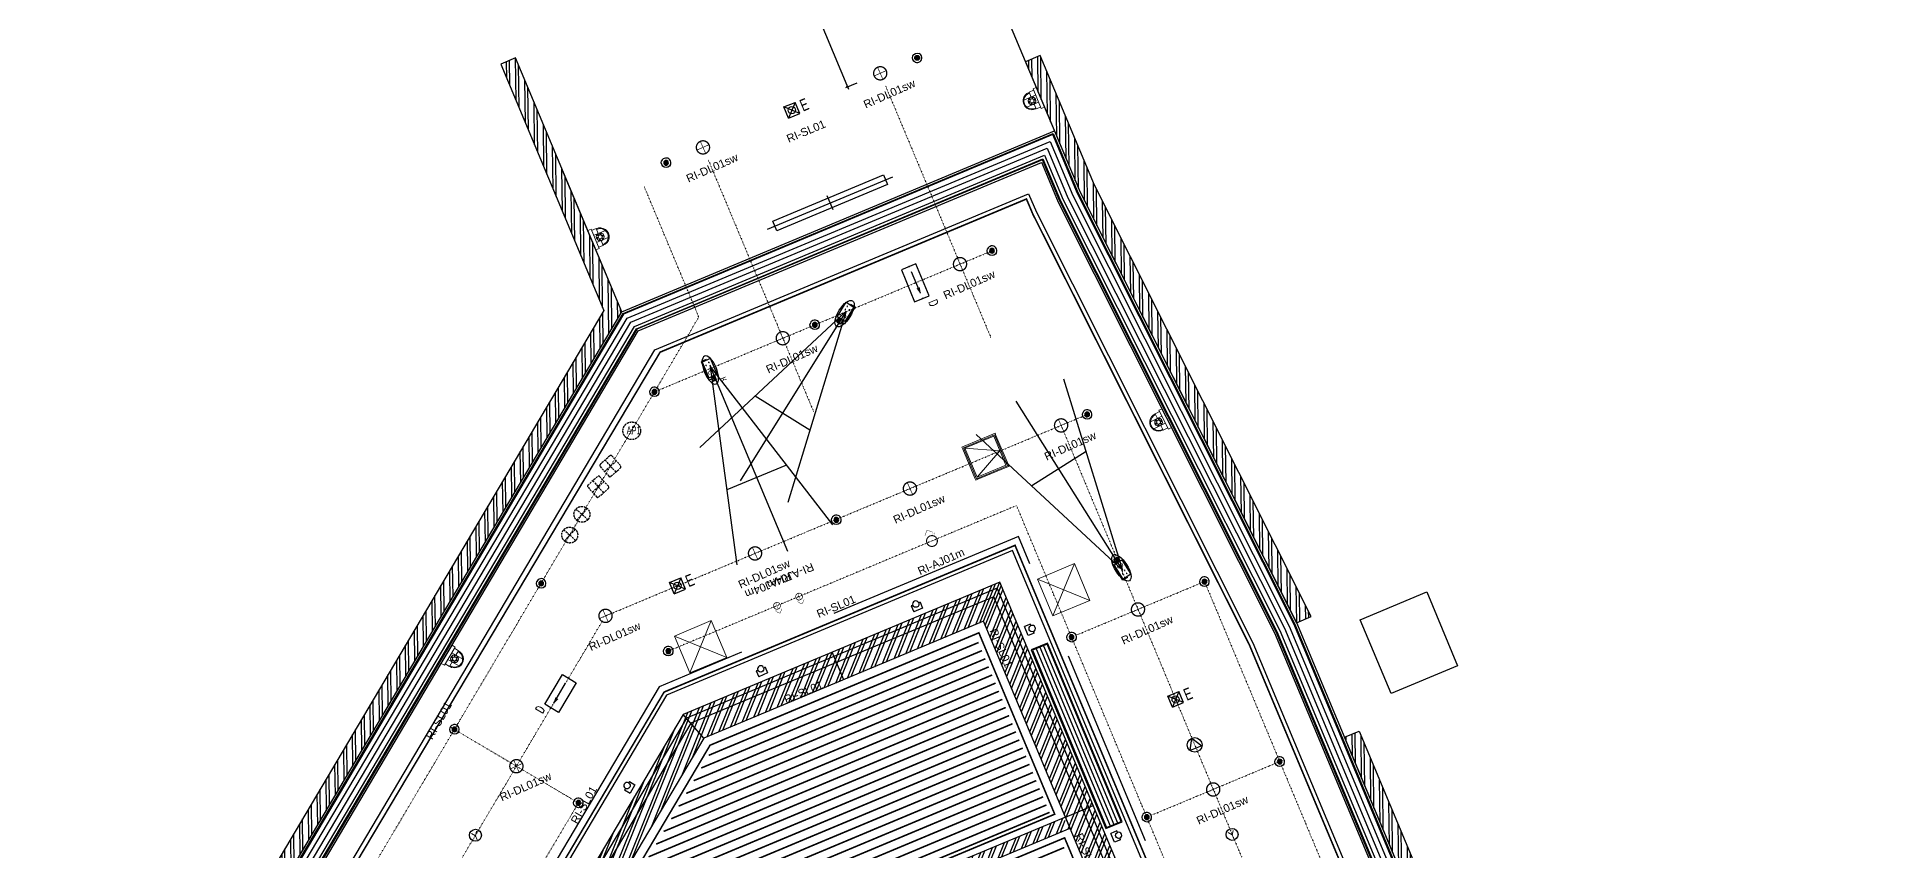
# Model space of a CAD drawing. Header units: millimetres. Extents: x 712803 to 922331, y -1382701 to -1225629.
# Drawn here: x 784430 to 807533, y -1337516 to -1327357 of the extents above; entities that cross this region are included whole.
import ezdxf
from ezdxf.enums import TextEntityAlignment as Align

# ---------------------------------------------------------------- set-up
doc = ezdxf.new("R2010")
doc.units = ezdxf.units.MM
doc.header["$LTSCALE"] = 10
doc.header["$MEASUREMENT"] = 0
for name, pattern in [('ACAD_ISO07W100', [3, 0, -3]), ('CENTER', [50.8, 31.75, -6.35, 6.35, -6.35]), ('DASH', [0.35, 0.25, -0.1]), ('DASHED2', [0.375, 0.25, -0.125])]:
    doc.linetypes.add(name, pattern=pattern)
for name, color, linetype in [('I—平顶-投影仪、监控', 62, 'Continuous'), ('I—平顶—喷淋', 21, 'Continuous'), ('I—平顶—填充01(线状)', 8, 'Continuous'), ('I—平顶—暖通', 144, 'Continuous'), ('I—平顶—检修口', 144, 'Continuous'), ('I—平顶—消防指示灯', 62, 'Continuous'), ('I—平顶—消防设施', 10, 'Continuous'), ('I—平顶—灯具', 62, 'Continuous'), ('I—平顶—烟感', 144, 'Continuous'), ('I—平顶—设备定位尺寸标注', 232, 'Continuous'), ('I—平顶—通讯', 24, 'Continuous'), ('I—平顶—造型', 122, 'Continuous'), ('I—装饰—尺寸标注', 232, 'Continuous'), ('TSC_lighting', 52, 'Continuous')]:
    doc.layers.add(name, color=color, linetype=linetype)
doc.layers.add('检\\M+18F43\\M+18CFB', color=7, linetype='Continuous', lineweight=0)
doc.styles.add('_TEL_DIM', font='SIMPLEX', dxfattribs={"width": 0.8, "height": 3.5, "bigfont": 'HZTXT'})
doc.styles.add('ARIAL', font='arial.ttf')
doc.styles.add('hz', font='Microsoft YaHei.ttf', dxfattribs={"width": 0.8, "height": 5})
doc.styles.get("Standard").update_dxf_attribs({"font": 'arial.ttf'})
doc.styles.add('平顶图图例(客房区A2）$0$HZDX', font='ROMANS.shx', dxfattribs={"width": 0.8, "bigfont": 'hztxt.shx'})
doc.styles.add('平顶图图例(客房区A2）$0$XD2008', font='SIMYOU.TTF', dxfattribs={"width": 0.7})
doc.styles.add('幼圆', font='SIMYOU.TTF', dxfattribs={"width": 0.7})
doc.dimstyles.new('\\M+19557\\M+18F80', dxfattribs={"dimtxt": 2.5, "dimasz": 0.8, "dimexe": 0, "dimexo": 0, "dimgap": 1, "dimtad": 1, "dimdec": 0, "dimzin": 0, "dimdsep": 46, "dimtxsty": 'Standard', "dimblk": 'DOT', "dimcen": 1, "dimaunit": 1, "dimadec": 3, "dimazin": 0, "dimtfac": 1, "dimtdec": 0, "dimtmove": 2, "dimatfit": 3, "dimfxl": 0, "dimtolj": 1, "dimtzin": 0, "dimarcsym": 0})
doc.dimstyles.new('XD30', dxfattribs={"dimscale": 30, "dimtxt": 2.5, "dimasz": 1, "dimexe": 1, "dimexo": 1, "dimgap": 0.8, "dimtad": 1, "dimdec": 0, "dimrnd": 5, "dimdsep": 46, "dimtxsty": 'ARIAL', "dimblk1": 'ARCHTICK', "dimblk2": 'ARCHTICK', "dimsah": 1, "dimcen": -0.9, "dimdle": 1, "dimclrd": 256, "dimclre": 256, "dimclrt": 40, "dimaunit": 1, "dimadec": 0, "dimazin": 0, "dimtfac": 0.35, "dimtdec": 0, "dimtix": 1, "dimtmove": 2, "dimatfit": 3, "dimldrblk": 'ARCHTICK', "dimfxl": 0, "dimtvp": 0.8, "dimtolj": 1, "dimtzin": 0, "dimarcsym": 0})
pattern_1 = [(90.68913, (763676.32, -1331262.48), (-112.49186, -1.35307), []), (90.68913, (763713.37, -1331224.53), (-112.49186, -1.35307), [])]

# ---------------------------------------------------------------- blocks, each defined once
blk = doc.blocks.new('RI-DL01sw')
at = {"layer": 'TSC_lighting', "const_width": 16.5}
blk.add_lwpolyline([(82, 0, 0.414214), (0, 82, 0.414214), (-83, 0, 0.414214), (0, -83, 0.414214)], format="xyb", close=True, dxfattribs=at)
at = {"layer": 'TSC_lighting', "const_width": 8.25}
for points in [[(82, 0), (-83, 0)], [(0, -83), (0, 82)]]:
    blk.add_lwpolyline(points, dxfattribs=at)
at = {"layer": 'TSC_lighting', "style": 'ARIAL'}
blk.add_text('RI-DL01sw', height=100, dxfattribs=at).set_placement((0, -280), align=Align.MIDDLE_CENTER)
blk.add_text('RI-DL01sw', height=100, dxfattribs=at).set_placement((0, -280), align=Align.MIDDLE_CENTER)
blk = doc.blocks.new('*D1476')
at = {"layer": 'Defpoints', "color": 0, "transparency": 16777216}
for p in [(68, 57), (68, 0), (-67, 0)]:
    blk.add_point(p, dxfattribs=at)
at = {"color": 0, "transparency": 16777216, "insert": (57, 73), "char_height": 15, "attachment_point": 5}
blk.add_mtext('\\A1;135', dxfattribs=at)
blk = doc.blocks.new('_Dot')
at = {"color": 0, "linetype": 'ByBlock', "lineweight": -2}
blk.add_line((-0.5, 0), (-1, 0), dxfattribs=at)
at = {"color": 0, "linetype": 'ByBlock', "const_width": 0.5}
blk.add_lwpolyline([(-0.25, 0, 1), (0.25, 0, 1)], format="xyb", close=True, dxfattribs=at)
blk = doc.blocks.new('吸顶扬声器')
for p, q in [((-58, -33), (0, 67)), ((0, 67), (58, -33)), ((58, -33), (-58, -33))]:
    blk.add_line(p, q)
blk.add_circle((0, 0), 67.2)
blk = doc.blocks.new('应急照明灯')
at = {"ltscale": 250}
for p, q in [((-150, -150), (-150, 150)), ((-150, 150), (150, 150)), ((150, 150), (-150, -150)), ((150, -150), (-150, 150)), ((150, -150), (150, 150)), ((-150, -150), (150, -150))]:
    blk.add_line(p, q, dxfattribs=at)
blk.add_circle((0, 0), 90, dxfattribs=at)
at = {"style": '平顶图图例(客房区A2）$0$XD2008', "width": 0.7}
blk.add_text('E', height=300, dxfattribs=at).set_placement((338, -143), align=Align.CENTER)
blk = doc.blocks.new('平顶图图例(客房区A2）$0$烟感')
at = {"layer": 'I—平顶—烟感', "linetype": 'Continuous'}
blk.add_circle((0, 0), 2.16, dxfattribs=at)
at = {"layer": 'I—平顶—烟感', "linetype": 'Continuous', "style": '平顶图图例(客房区A2）$0$HZDX'}
blk.add_text('Y', height=2.86, dxfattribs=at).set_placement((-1.14, -1.69))
blk = doc.blocks.new('上下喷1111')
h = blk.add_hatch(color=256)
h.dxf.hatch_style = 1
edge = h.paths.add_edge_path()
edge.add_arc((0, 0), 0.5, 0, 180)
edge.add_arc((0, 0), 0.5, 180, 360)
at = {"elevation": 0}
for points in [[(-1, 0, -1), (1, 0, 0.084041)], [(-1, 0, 1), (1, 0, -0.084041)]]:
    blk.add_lwpolyline(points, format="xyb", dxfattribs=at)
blk.add_lwpolyline([(0.5, 0, 1), (-0.5, 0, 1)], format="xyb", close=True, dxfattribs=at)
blk = doc.blocks.new('*D1473')
at = {"layer": 'Defpoints', "color": 0, "transparency": 16777216}
for p in [(43, 36), (43, 0), (-42, 0)]:
    blk.add_point(p, dxfattribs=at)
at = {"color": 0, "transparency": 16777216, "insert": (36, 46), "char_height": 15, "attachment_point": 5}
blk.add_mtext('\\A1;85', dxfattribs=at)
blk = doc.blocks.new('防护冷却水幕')
for p, q in [((-0.75, 0), (-0.75, 1)), ((-0.75, 1), (0.75, 1)), ((-0.75, 0), (-0.5, 0)), ((0.5, 0, 0), (0.75, 0, 0)), ((0.75, 0, 0), (0.75, 1, 0))]:
    blk.add_line(p, q)
for points in [[(-0.5, 0, -0.999989), (0.5, 0, 0.066758)], [(-0.5, 0, 0.999989), (0.5, 0, -0.066758)]]:
    blk.add_lwpolyline(points, format="xyb")
blk = doc.blocks.new('A$Cd42e4ebf')
at = {"lineweight": 0}
for p, q in [((8.81, 7.37), (0, 7.37)), ((0, 7.37), (0, 5.88)), ((0.59, 5.88), (0.59, 3.81)), ((8.21, 3.81), (8.21, 5.88)), ((8.81, 5.88), (8.81, 7.37))]:
    blk.add_line(p, q, dxfattribs=at)
for points in [[(8.81, 5.88), (0, 5.88)], [(0.59, 3.81), (2.79, 3.81)], [(2.79, 5.88), (2.79, 0.56)], [(6.01, 5.88), (6.01, 0.56)], [(8.21, 3.81), (6.01, 3.81)]]:
    blk.add_lwpolyline(points, dxfattribs=at)
for centre, radius in [((4.4, 3.56), 1.65), ((3.34, 2.96), 0.271), ((3.34, 4.19), 0.257), ((4.4, 3.56), 0.804), ((4.4, 4.78), 0.254), ((4.4, 2.35), 0.255), ((5.44, 2.94), 0.269), ((5.46, 4.15), 0.254)]:
    blk.add_circle(centre, radius, dxfattribs=at)
for radius, start, end in [(3.73, 176.09951, 3.90049), (3.4, 175.71085, 4.28915)]:
    blk.add_arc((4.4, 3.56), radius, start, end, dxfattribs=at)
blk = doc.blocks.new('WIFI1')
at = {"linetype": 'DASH', "ltscale": 10, "extrusion": (-0.131049, -0.073706, 0.988632)}
for p, q in [((-91, -39, -15), (92, 37, 15)), ((-39, 92, 2), (39, -92, -2))]:
    blk.add_line(p, q, dxfattribs=at)
blk.add_lwpolyline([(68, -109, 0.414214), (90, -91), (109, 68, 0.414214), (91, 90), (-68, 109, 0.414214), (-90, 91), (-109, -68, 0.414214), (-91, -90), (70, -109)], format="xyb", dxfattribs=at)
blk = doc.blocks.new('碗状1')
at = {"linetype": 'DASH', "ltscale": 10, "extrusion": (-0.131049, -0.073706, 0.988632)}
for p, q in [((86, 48, 15), (-86, -48, -15)), ((-49, 87), (49, -87))]:
    blk.add_line(p, q, dxfattribs=at)
blk.add_circle((0, 0), 100, dxfattribs=at)
blk = doc.blocks.new('*U1485')
for p, q in [((-100, 81), (152, 81)), ((-100, 15), (-100, 81)), ((-90, 15), (-100, 15)), ((122, 18), (182, 18)), ((122, 5), (182, 5)), ((152, 38), (152, 81))]:
    blk.add_line(p, q)
for points in [[(-90, 71), (122, 71), (122, -41), (-90, -41)], [(122, 38), (182, 38), (182, -8), (122, -8)]]:
    blk.add_lwpolyline(points, close=True)
at = {"const_width": 5.69}
for points in [[(-33, 38, -1), (-28, 38, -1)], [(-56, -8, -1), (-50, -8, -1)], [(-5, -8, 1), (-11, -8, 1)]]:
    blk.add_lwpolyline(points, format="xyb", close=True, dxfattribs=at)
for centre in [(-31, 38), (-53, -8), (-8, -8)]:
    blk.add_arc(centre, 5.69, 0, 180)
blk.add_ellipse((41, 15), major_axis=(-189, 0), ratio=0.414634)
blk.add_point((41, 15))
at = {"layer": 'Defpoints', "color": 6, "linetype": 'ByBlock'}
for p, q in [((0, 0), (2415, 647)), ((1507, -404), (1502, 402)), ((0, 0), (2500, 0)), ((0, 0), (2415, -647))]:
    blk.add_line(p, q, dxfattribs=at)
at = {"style": 'hz', "width": 0.8}
for s, p in [('C', (66, 15)), ('R', (209, -87))]:
    blk.add_text(s, height=79.2, dxfattribs=at).set_placement(p, align=Align.MIDDLE)
blk = doc.blocks.new('SH9-室内半球1080P')
for p, q in [((93, 213), (345, 213)), ((93, 147), (93, 213)), ((103, 147), (93, 147)), ((316, 150), (375, 150)), ((316, 137), (375, 137)), ((345, 170), (345, 213))]:
    blk.add_line(p, q)
for points in [[(103, 203), (316, 203), (316, 90), (103, 90)], [(316, 170), (375, 170), (375, 123), (316, 123)]]:
    blk.add_lwpolyline(points, close=True)
at = {"const_width": 5.69}
for points in [[(137, 124, -1), (143, 124, -1)], [(160, 169, -1), (166, 169, -1)], [(189, 124, 1), (183, 124, 1)]]:
    blk.add_lwpolyline(points, format="xyb", close=True, dxfattribs=at)
for centre in [(140, 124), (163, 169), (186, 124)]:
    blk.add_arc(centre, 5.69, 0, 180)
blk.add_ellipse((234, 147), major_axis=(-189, 0), ratio=0.414634)
at = {"layer": 'Defpoints', "linetype": 'ByBlock'}
for p, q in [((197, 147), (2611, 794)), ((1697, -255), (1697, 549)), ((197, 147), (2697, 147)), ((197, 147), (2611, -500))]:
    blk.add_line(p, q, dxfattribs=at)
at = {"style": 'hz', "width": 0.8}
blk.add_text('C', height=79.2, dxfattribs=at).set_placement((259, 146), align=Align.MIDDLE)
blk = doc.blocks.new('Ceiling Banner')
blk.add_line((626292, -1317851), (626292, -1317663))
blk.add_lwpolyline([(625444, -1317757), (627139, -1317757)])
blk.add_lwpolyline([(625542, -1317692), (627042, -1317692), (627042, -1317822), (625542, -1317822)], close=True)
blk = doc.blocks.new('A$Ca46df362')
at = {"linetype": 'DASH', "ltscale": 10}
blk.add_circle((0, 0), 110, dxfattribs=at)
at = {"insert": (-65, 54, 0), "char_height": 100, "attachment_point": 1, "rotation": 0.6932, "style": '幼圆'}
blk.add_mtext_dynamic_manual_height_columns('AP1', width=111.92, gutter_width=1, heights=[0], dxfattribs=at)
blk = doc.blocks.new('0.001111.')
for p, q in [((-234, 0), (165, 166)), ((-133, -56), (133, 56)), ((165, 166), (241, -16)), ((-158, -183), (-234, 0)), ((241, -16), (-158, -183))]:
    blk.add_line(p, q)
for p in [(-35, 83), (199, 83), (-199, -83)]:
    blk.add_point(p)
blk.add_solid([(-75, -8), (-146, -61), (-58, -48)])
at = {"style": '_TEL_DIM', "width": 0.8}
blk.add_attdef('D', (-333, -82), '', height=106, rotation=22.686, dxfattribs=at)
at = {"style": '_TEL_DIM', "flags": 1}
blk.add_attdef('A', text='', height=0.006, rotation=202.686, dxfattribs=at).set_placement((-35, 83), align=Align.MIDDLE_CENTER)
blk = doc.blocks.new('BLK20230516150645_01174')
at = {"layer": '检\\M+18F43\\M+18CFB'}
for p, q in [((111188, 173983), (111188, 174013)), ((111188, 174013), (111218, 174013)), ((111188, 173593), (111188, 173983)), ((111218, 174013), (111608, 174013)), ((111218, 173983), (111218, 173593)), ((111608, 173983), (111218, 173983)), ((111608, 174013), (111638, 174013)), ((111608, 173593), (111608, 173983)), ((111638, 174013), (111638, 173983)), ((111638, 173983), (111638, 173593)), ((111188, 173563), (111188, 173593)), ((111218, 173563), (111188, 173563)), ((111218, 173593), (111608, 173593)), ((111608, 173563), (111218, 173563)), ((111638, 173563), (111608, 173563)), ((111638, 173593), (111638, 173563))]:
    blk.add_line(p, q, dxfattribs=at)
at = {"layer": '检\\M+18F43\\M+18CFB', "flags": 128}
for points in [[(111623, 173578), (111623, 173998), (111203, 173998), (111203, 173578), (111623, 173578)], [(111203, 173578), (111623, 173578), (111623, 173998), (111203, 173998), (111203, 173578)], [(111218, 173983), (111608, 173788), (111218, 173593)]]:
    blk.add_lwpolyline(points, dxfattribs=at)
blk = doc.blocks.new('_ArchTick')
at = {"color": 0, "linetype": 'ByBlock', "const_width": 0.15}
blk.add_lwpolyline([(-0.5, -0.5), (0.5, 0.5)], dxfattribs=at)
blk = doc.blocks.new('*D1586')
at = {"layer": 'Defpoints', "color": 0, "ltscale": 50, "transparency": 16777216}
for p in [(712803, -1325596, 277), (794558, -1327981), (794966, -1327811, 277)]:
    blk.add_point(p, dxfattribs=at)
at = {"layer": 'I—装饰—尺寸标注', "lineweight": -2, "ltscale": 50, "transparency": 16777216}
for p, q in [((781408, -1296915), (781574, -1296846)), ((781535, -1296830), (794569, -1328009)), ((794673, -1327933), (794530, -1327993))]:
    blk.add_line(p, q, dxfattribs=at)
at = {"layer": 'I—装饰—尺寸标注', "lineweight": -2, "ltscale": 50, "transparency": 16777216, "xscale": 30, "yscale": 30, "zscale": 30}
for p, rotation in [((781546, -1296858), 112.6875065896419), ((794558, -1327981), 292.6875065896419)]:
    blk.add_blockref('_ArchTick', p, dxfattribs=dict(at, rotation=rotation))
at = {"layer": 'I—装饰—尺寸标注', "color": 40, "ltscale": 50, "transparency": 16777216, "insert": (788110, -1312395), "char_height": 75, "attachment_point": 5, "rotation": 292.6875, "style": 'ARIAL'}
blk.add_mtext('\\A1;33735', dxfattribs=at)
blk = doc.blocks.new('*U1477')
for points, const_width in [([(67.5, 0, 0.4142136), (0, 67.5, 0.4142136), (-67.5, 0, 0.4142136), (0, -67.5, 0.4142136)], 13.5), ([(0, 67.5, -1), (0, -67.5, -1)], 10.1)]:
    blk.add_lwpolyline(points, format="xyb", close=True, dxfattribs=dict(const_width=const_width))
dim = blk.add_linear_dim(base=(67.5, 56.7), p1=(-67.5, 0), p2=(67.5, 0), dimstyle='\\M+19557\\M+18F80', override={"dimtxt": 15, "dimgap": 5, "dimse1": 1, "dimse2": 1, "dimsd1": 1, "dimsd2": 1})
dim.commit()
dim.dimension.update_dxf_attribs({"geometry": '*D1476', "text_midpoint": (56.7, 72.7), "dimtype": 128})
blk = doc.blocks.new('*U1478')
blk.add_lwpolyline([(-53, 97, 5, 5, 0), (0, 150, 5, 5, 0), (53, 97, 0, 0, 0)], format="xyseb")
blk.add_blockref('*U1477', (0, 0))
at = {"style": 'ARIAL'}
blk.add_text('RI-AJ01m', height=100, dxfattribs=at).set_placement((0, -280), align=Align.MIDDLE_CENTER)
blk.add_text('RI-AJ01m', height=100, dxfattribs=at).set_placement((0, -280), align=Align.MIDDLE_CENTER)
blk = doc.blocks.new('*U1474')
at = {"const_width": 8.5}
blk.add_lwpolyline([(42.5, 0, 0.4142136), (0, 42.5, 0.4142136), (-42.5, 0, 0.4142136), (0, -42.5, 0.4142136)], format="xyb", close=True, dxfattribs=at)
at = {"const_width": 4.25}
for points in [[(-42.5, 0), (42.5, 0)], [(0, -42.5), (0, 42.5)]]:
    blk.add_lwpolyline(points, dxfattribs=at)
dim = blk.add_linear_dim(base=(42.5, 35.7), p1=(-42.5, 0), p2=(42.5, 0), dimstyle='\\M+19557\\M+18F80', override={"dimtxt": 15, "dimgap": 5, "dimse1": 1, "dimse2": 1, "dimsd1": 1, "dimsd2": 1})
dim.commit()
dim.dimension.update_dxf_attribs({"geometry": '*D1473', "text_midpoint": (35.7, 45.8), "dimtype": 128})
blk = doc.blocks.new('*U1475')
blk.add_lwpolyline([(-43, 58, 5, 5, 0), (0, 100, 5, 5, 0), (41, 59, 0, 0, 0)], format="xyseb")
blk.add_blockref('*U1474', (0, 0))
at = {"style": 'ARIAL'}
blk.add_text('RI-AJ04m', height=100, dxfattribs=at).set_placement((0, -280), align=Align.MIDDLE_CENTER)

msp = doc.modelspace()

# ---------------------------------------------------------------- hatches: boundary and pattern name
at = {"layer": 'I—平顶—填充01(线状)'}
h = msp.add_hatch(dxfattribs=at)
h.set_pattern_fill('ANSI32', color=256, scale=300, angle=23)
h.set_pattern_definition(pattern_1)
h.paths.add_polyline_path([(787267.6, -1337939.3), (787405.5, -1338098.5), (791735.9, -1330791.3), (790409.7, -1327618.6), (790226, -1327695.2), (791513.4, -1330774.5)])
h = msp.add_hatch(dxfattribs=at)
h.set_pattern_fill('ANSI32', color=256, scale=300, angle=23)
h.set_pattern_definition(pattern_1)
h.paths.add_polyline_path([(800167.9, -1334675.7), (800352.4, -1334598.6), (797642.8, -1329208.8), (796965.9, -1327590), (796781.4, -1327667.1), (797462.2, -1329295.2)])
h = msp.add_hatch(dxfattribs=at)
h.set_pattern_fill('ANSI32', color=256, scale=300, angle=23)
h.paths.add_polyline_path([(792763.5, -1336118.5), (790843.1, -1339368.5), (790744.5, -1340784.8), (794192.8, -1349032.5), (795973.4, -1351317.3), (798052.4, -1352875.2), (803007.4, -1350803.5), (796257.6, -1334657.7)], flags=16)
h.paths.add_polyline_path([(792504.2, -1335820.4), (790016.9, -1340017.5), (794464.4, -1350655.2), (797999.1, -1353303.9), (803498, -1351004.8), (796459, -1334167.1)])
h = msp.add_hatch(dxfattribs=at)
h.set_pattern_fill('ANSI32', color=256, scale=300, angle=23)
h.set_pattern_definition(pattern_1)
h.paths.add_polyline_path([(803823.1, -1342902.4), (803639, -1342979.4), (800765.4, -1336105.9), (800949.4, -1336029)])
h.paths.add_polyline_path([(805908.9, -1348409), (806093.5, -1348331.9), (804421, -1344332.5), (804236.6, -1344409.6)])
h.paths.add_polyline_path([(807533.3, -1357532.5), (807412.7, -1357693.5), (805848.4, -1356520.1), (806667.4, -1350224.1), (806506.5, -1349839.2), (806691, -1349762.1), (806872.7, -1350196.6), (806061.7, -1356430.3)])
h = msp.add_hatch(dxfattribs=at)
h.set_pattern_fill('ANSI32', color=256, scale=300, angle=23)
h.paths.add_polyline_path([(790777.8, -1339822.3), (790806.7, -1339891.5), (790812.5, -1339970.4), (797338.1, -1337242.3), (797257.1, -1337113.6)])
h.paths.add_polyline_path([(791548.3, -1342708.2), (798421.9, -1339834.7), (798364, -1339696.2), (791490.5, -1342570)])
h.paths.add_polyline_path([(792632.1, -1345300.5), (799505.6, -1342427), (799447.7, -1342288.6), (792574.3, -1345162.3)])
h.paths.add_polyline_path([(793715.9, -1347892.9), (800589.5, -1345019.4), (800531.6, -1344881), (793658.2, -1347754.7)])
h.paths.add_polyline_path([(795195.7, -1350319.8), (801663.5, -1347588.8), (801624.9, -1347496.6), (795100.3, -1350197.3)])

# ---------------------------------------------------------------- linework, layer by layer
at = {"layer": 'Defpoints', "color": 51, "linetype": 'DASHED2', "ltscale": 1000, "true_color": 0xf8f6b0}
msp.add_lwpolyline([(792203.5, -1335474.7), (789531.3, -1339983.7), (794108.7, -1350932.2), (797937.4, -1353801.2), (804067.2, -1351238.4), (796692.5, -1333598)], close=True, dxfattribs=at)
at = {"layer": 'I—平顶—暖通'}
for p, q in [((796912.8, -1335001, 0), (797838.4, -1337215.2, 0)), ((796958.9, -1334981.7, 0), (797884.6, -1337195.9, 0)), ((797005, -1334962.4, 0), (797930.7, -1337176.7, 0))]:
    msp.add_line(p, q, dxfattribs=at)
for points in [[(791926.1, -1331009.9), (786723.4, -1339788.9), (790837.3, -1349628.8), (790606.7, -1349725.2), (786444.3, -1339769.4), (791753.2, -1330811.2), (797128.1, -1328564.2), (797438.7, -1329307), (800143.4, -1334686.6), (803649.6, -1343073.3), (803418.9, -1343169.7), (799914.6, -1334788), (797210.1, -1329408.2), (796993.9, -1328891.3)], [(791919.1, -1331001.9), (796999.3, -1328878.2), (797219.2, -1329404.1), (799923.6, -1334783.8), (803424.3, -1343156.7), (803636.5, -1343067.9), (800134.3, -1334690.8), (797429.7, -1329311.1), (797122.8, -1328577.3), (791760.1, -1330819.1), (786455.5, -1339770.2), (790612, -1349712.2), (790824.2, -1349623.4), (786712.2, -1339788.1)]]:
    msp.add_lwpolyline(points, close=True, dxfattribs=at)
for points in [[(790672, -1349687.1), (786528, -1339775.3), (791805.1, -1330870.8), (797087.9, -1328662.3), (797370.6, -1329338.3), (800075.2, -1334718), (803576.5, -1343093)], [(790732, -1349662), (786600.6, -1339780.3), (791850, -1330922.5), (797053, -1328747.3), (797311.5, -1329365.5), (800016.1, -1334745.1), (803516.6, -1343118.1)], [(790791.9, -1349636.9), (786673.2, -1339785.4), (791894.9, -1330974.1), (797018.1, -1328832.4), (797252.4, -1329392.7), (799957, -1334772.3), (803456.6, -1343143.1)]]:
    msp.add_lwpolyline(points, dxfattribs=at)
at = {"layer": 'I—平顶—暖通', "elevation": 0}
for points in [[(797056.8, -1334929.5), (796853, -1335014.7), (797786.7, -1337248.1), (797990.4, -1337162.9)], [(797051.2, -1334943.1), (796866.6, -1335020.3), (797792.3, -1337234.5), (797976.9, -1337157.3)]]:
    msp.add_lwpolyline(points, close=True, dxfattribs=at)
at = {"layer": 'I—平顶—检修口', "linetype": 'Continuous', "lineweight": 0}
for p, q in [((797392.7, -1333937.5), (797124.2, -1334591.7)), ((797585.5, -1334398.8), (796931.3, -1334130.4)), ((792854.9, -1334649.2), (792586.4, -1335303.4)), ((792393.6, -1334842.1), (793047.7, -1335110.5))]:
    msp.add_line(p, q, dxfattribs=at)
for points in [[(797392.7, -1333937.5), (797585.5, -1334398.8), (797124.2, -1334591.7), (796931.3, -1334130.4)], [(792393.6, -1334842.1), (792854.9, -1334649.2), (793047.7, -1335110.5), (792586.4, -1335303.4)]]:
    msp.add_lwpolyline(points, close=True, dxfattribs=at)
at = {"layer": 'I—平顶—检修口', "elevation": 0}
msp.add_lwpolyline([(800964.4, -1334639), (801794.8, -1334291.8), (802180.5, -1335214.5), (801350.2, -1335561.6)], close=True, dxfattribs=at)
at = {"layer": 'I—平顶—设备定位尺寸标注', "color": 8, "linetype": 'ACAD_ISO07W100', "ltscale": 0.02}
for p, q in [((795031.7, -1327966.8), (796348.4, -1331114.5)), ((792816.9, -1328892.7), (794133.7, -1332040.4)), ((792078.9, -1331819, 0), (796362.7, -1330028.2, 0)), ((791463.5, -1334620, 0), (797551.9, -1332073.6)), ((797406.3, -1334834.7, 0), (799067, -1334140.4, 0)), ((789606.3, -1335985.1, 0), (791154.8, -1336902.8)), ((798346.3, -1337083.7, 0), (800007, -1336389.4, 0))]:
    msp.add_line(p, q, dxfattribs=at)
for points in [[(791408.7, -1349470.3), (787379.9, -1339833.2), (792699.5, -1330857), (792017.7, -1329226.8)], [(797226, -1332209.8), (802064.6, -1343783.9)], [(801234.3, -1344131.2), (796669.5, -1333212), (792318.2, -1335031.1)], [(799017.3, -1334161.2), (802894.9, -1343436.6)], [(792227.5, -1349095.6), (788384.5, -1339903.5), (791500.2, -1334646)], [(791194.9, -1336926.6), (789389.4, -1339973.2), (793057.9, -1348748.5)]]:
    msp.add_lwpolyline(points, dxfattribs=at)
at = {"layer": 'I—平顶—造型'}
for p, q in [((791735.9, -1330791.3), (797141.6, -1328531.5)), ((791943.3, -1331029.8), (796980.5, -1328924)), ((796257.6, -1334657.7), (796459, -1334167.1)), ((794510.6, -1335388.1), (794365.9, -1335042.1)), ((792763.5, -1336118.5), (792504.2, -1335820.4)), ((797280.3, -1337103.9), (797626.2, -1336959.3))]:
    msp.add_line(p, q, dxfattribs=at)
for points in [[(796395, -1326742.9), (797462.2, -1329295.2), (800166.9, -1334674.9), (803683, -1343085.4)], [(796981.3, -1328922.7), (797189.5, -1329420.6), (799894.2, -1334800.3), (803406.7, -1343201)], [(790639.5, -1349867.7), (786417.2, -1339766.2), (791735.9, -1330791.3), (790989.6, -1329003.7)], [(791166.9, -1349571.4), (787087, -1339812.8), (792150.8, -1331268.2), (796819.9, -1329316.3), (796916.8, -1329546), (799621.4, -1334925.6), (803148.8, -1343363)], [(790870, -1349642.2), (786751.3, -1339790.8), (791943.3, -1331029.8)], [(801003.5, -1344260.1), (796620, -1333774.6), (792296.8, -1335582), (789682, -1339994.2), (793299.7, -1348647.1)]]:
    msp.add_lwpolyline(points, dxfattribs=at)
for points in [[(787267.6, -1337939.3), (787405.5, -1338098.5), (791735.9, -1330791.3), (790409.7, -1327618.6), (790226, -1327695.2), (791513.4, -1330774.5)], [(800167.9, -1334675.7), (800352.4, -1334598.6), (797642.8, -1329208.8), (796965.9, -1327590), (796781.4, -1327667.1), (797462.2, -1329295.2)], [(792504.2, -1335820.4), (790016.9, -1340017.5), (794464.4, -1350655.2), (797999.1, -1353303.9), (803498, -1351004.8), (796459, -1334167.1)], [(792545.7, -1335868.1), (790083.9, -1340022.2), (794513.4, -1350617), (798007.6, -1353235.3), (803419.5, -1350972.6), (796426.8, -1334245.6)], [(792601, -1335931.7), (790173.2, -1340028.4), (794578.8, -1350566), (798019, -1353143.8), (803314.9, -1350929.7), (796383.8, -1334350.3)], [(792763.5, -1336118.5), (790435.5, -1340046.7), (794771, -1350416.3), (798052.4, -1352875.2), (803007.4, -1350803.5), (796257.6, -1334657.7)], [(803823.1, -1342902.4), (803639, -1342979.4), (800765.4, -1336105.9), (800949.4, -1336029)], [(790812.5, -1339807.7), (790800.9, -1339975.2), (797338.1, -1337242.3), (797280.3, -1337103.9)]]:
    msp.add_lwpolyline(points, close=True, dxfattribs=at)
at = {"layer": 'TSC_lighting', "linetype": 'CENTER', "ltscale": 0.01, "const_width": 20}
for points in [[(791213, -1349552.1), (787142.8, -1339816.7), (792216.2, -1331295.1), (796793.1, -1329381.7), (796871.3, -1329566.9), (799576, -1334946.5), (803102.6, -1343382.3)], [(801053.3, -1344239.3), (796650.4, -1333708.8), (792265.8, -1335542), (789629.9, -1339990.2), (793257.1, -1348664.9)]]:
    msp.add_lwpolyline(points, dxfattribs=at)
at = {"layer": 'TSC_lighting', "linetype": 'CENTER', "ltscale": 0.01, "const_width": 20, "elevation": 0}
for points in [[(790940.3, -1339411.8), (792839.6, -1336206.4), (796198.6, -1334801.9), (797146.2, -1337068.1), (790922.3, -1339670.5)], [(792823, -1336332.6), (796195.1, -1334922.8)], [(792635.2, -1336649.6), (796280, -1335125.8)], [(792729.1, -1336491.1), (796237.5, -1335024.3)], [(792447.3, -1336966.6), (796364.8, -1335328.7)], [(792541.3, -1336808.1), (796322.4, -1335227.2)], [(792165.6, -1337442), (796492.1, -1335633.2)], [(792259.5, -1337283.6), (796449.7, -1335531.7)], [(792353.4, -1337125.1), (796407.3, -1335430.2)], [(791977.8, -1337759), (796577, -1335836.2)], [(792071.7, -1337600.5), (796534.5, -1335734.7)], [(791790, -1338076), (796661.8, -1336039.1)], [(791883.9, -1337917.5), (796619.4, -1335937.7)], [(791602.1, -1338393), (796746.7, -1336242.1)], [(791696, -1338234.5), (796704.3, -1336140.6)], [(791320.4, -1338868.5), (796874, -1336546.6)], [(791414.3, -1338710), (796831.6, -1336445.1)], [(791508.2, -1338551.5), (796789.1, -1336343.6)], [(791132.6, -1339185.4), (796958.8, -1336749.5)], [(791226.5, -1339026.9), (796916.4, -1336648.1)], [(790985.3, -1339485.4), (797043.7, -1336952.5)], [(791038.7, -1339343.9), (797001.3, -1336851)], [(790977.6, -1339597.1), (797082.3, -1337044.8)], [(790907.8, -1340023.5), (797269.8, -1337363.6), (798230.1, -1339660.5), (791559.4, -1342449.4), (790856, -1340767.1)], [(790950.9, -1340124.7), (797265.6, -1337484.6)]]:
    msp.add_lwpolyline(points, dxfattribs=at)

# ---------------------------------------------------------------- block references
at = {"layer": 'I—平顶-投影仪、监控'}
for p, xscale, yscale, zscale, rotation in [((796713.1, -1328074.5), 29.90098722697664, 29.90098722697664, 29.90098722697664, 292.697610204296), ((791616.2, -1329933.8), 29.9009872269765, 29.9009872269765, 29.9009872269765, 112.6791316178363), ((798290.5, -1332100.8), 29.90098722697664, 29.90098722697664, 29.90098722697664, 296.6714537876015), ((789671.4, -1335295.5), 29.90098722697664, 29.90098722697664, 29.90098722697664, 59.35290562239442)]:
    msp.add_blockref('A$Cd42e4ebf', p, dxfattribs=dict(at, xscale=xscale, yscale=yscale, zscale=zscale, rotation=rotation))
for p, rotation in [((794520, -1330536.8, 0), 238.0312441501616), ((798227.9, -1334110.2, 0), 122.1965790276757)]:
    msp.add_blockref('SH9-室内半球1080P', p, dxfattribs=dict(at, rotation=rotation))
at = {"layer": 'I—平顶-投影仪、监控', "extrusion": (5.38207e-09, 2.25015e-09, 1), "xscale": -1, "rotation": 112.688925033668}
msp.add_blockref('*U1485', (792841.7, -1331474.4, 0), dxfattribs=at)
at = {"layer": 'I—平顶—喷淋', "extrusion": (0.00010996, 4.59502e-05, 1), "xscale": -60.00000000000082, "yscale": 60.00000000000092, "zscale": 60.00000000000065, "rotation": 247.2286933021052}
msp.add_blockref('上下喷1111', (795427.4, -1327617.6, 26.5), dxfattribs=at)
at = {"layer": 'I—平顶—喷淋', "extrusion": (0.000109951, 4.59463e-05, 1), "xscale": 60.00000000000072, "yscale": 60.00000000000072, "zscale": 60.00000000000072, "rotation": 158.1369069682337}
msp.add_blockref('上下喷1111', (792290.4, -1328929, 26.1), dxfattribs=at)
at = {"layer": 'I—平顶—喷淋', "extrusion": (7.41388e-10, -1.4776e-08, 1), "xscale": 60.00000000000065, "yscale": 60.00000000000065, "zscale": 60.00000000000065, "rotation": 158.1416134251435}
for p in [(796362.7, -1330028.2, 0), (794148.4, -1330953.9, 0), (792145.9, -1331791, 0), (797551.9, -1332073.6, 0), (794417.1, -1333389.9, 0), (790729.6, -1334184.7, 0), (799017.7, -1334162.3, 0), (797357, -1334856.6, 0), (792318.2, -1335031.1, 0), (789646.2, -1336008.8, 0), (799957.7, -1336411.2, 0), (791194.8, -1336926.5, 0), (798297, -1337105.6, 0)]:
    msp.add_blockref('上下喷1111', p, dxfattribs=at)
at = {"layer": 'I—平顶—喷淋', "extrusion": (2.10667e-06, -5.0755e-06, 1), "xscale": 80.00057856813551, "yscale": 80.00057856813551, "zscale": 80.00057856813551, "rotation": 202.6875078627447}
for p in [(795409.8, -1334443.1, 8.4), (793472.3, -1335253.1, 8.4)]:
    msp.add_blockref('防护冷却水幕', p, dxfattribs=at)
at = {"layer": 'I—平顶—喷淋', "extrusion": (-5.0755e-06, -2.10667e-06, 1), "rotation": 112.6875078622104}
for p, xscale, yscale, zscale in [((796864.9, -1334749.3, -1.2), 80.00057856813541, 80.00057856813541, 80.00057856813541), ((797944.9, -1337332.6, -1.2), 80.00057856813545, 80.00057856813545, 80.00057856813545)]:
    msp.add_blockref('防护冷却水幕', p, dxfattribs=dict(at, xscale=xscale, yscale=yscale, zscale=zscale))
at = {"layer": 'I—平顶—喷淋', "extrusion": (4.72271e-06, -2.80283e-06, 1), "xscale": 80.0005785681352, "yscale": 80.0005785681352, "zscale": 80.0005785681352, "rotation": 239.3465195940949}
msp.add_blockref('防护冷却水幕', (791801.6, -1336711.7, 7.5), dxfattribs=at)
at = {"layer": 'I—平顶—消防指示灯', "color": 3, "extrusion": (0.00010995, 4.59611e-05, 1), "xscale": 0.5000000000000001, "yscale": 0.5000000000000001, "zscale": 0.5000000000000001, "rotation": 22.68442533637837}
msp.add_blockref('应急照明灯', (793861.7, -1328272.1, 26.2), dxfattribs=at)
at = {"layer": 'I—平顶—消防指示灯', "ltscale": 0.001}
ref = msp.add_blockref('0.001111.', (795412.6, -1330425.3, 0), dxfattribs=dict(at, xscale=-0.9999999999999998, rotation=315.2807918607708))
ref.add_attrib('D', 'D', (795569.4, -1330665.8, 0), dxfattribs={"layer": '0', "height": 105.9, "rotation": 292.59475, "style": '_TEL_DIM', "width": 0.8})
at = {"layer": 'I—平顶—消防指示灯', "color": 3, "xscale": 0.5, "yscale": 0.5, "zscale": 0.5, "rotation": 22.68913179328619}
for p in [(792432.7, -1334214.8, 0), (798656.8, -1335634.1, 0)]:
    msp.add_blockref('应急照明灯', p, dxfattribs=at)
at = {"layer": 'I—平顶—消防指示灯', "ltscale": 0.001, "rotation": 36.60491911578601}
msp.add_blockref('0.001111.', (790961.8, -1335555.8, 0), dxfattribs=at).add_auto_attribs({'D': 'D'})
at = {"layer": 'I—平顶—消防设施', "xscale": 1.363988377475934, "yscale": 1.363988377475934, "zscale": 1.363988377475934, "rotation": 22.71211184745571}
msp.add_blockref('吸顶扬声器', (798894.9, -1336201.7), dxfattribs=at)
at = {"layer": 'I—平顶—灯具'}
for name, p, rotation in [('Ceiling Banner', (-291847.4, -355304.2, 0), 22.69288236759155), ('*U1478', (795612.4, -1333654.8, 0), 24), ('*U1475', (793952.6, -1334348.8, 0), 202.6891305222277), ('*U1475', (793675.9, -1334464.5, 0), 202.6891305222277)]:
    msp.add_blockref(name, p, dxfattribs=dict(at, rotation=rotation))
at = {"layer": 'I—平顶—烟感'}
for p, xscale, yscale, zscale, rotation in [((789908.2, -1337331.7, 0), 34.72222223022212, 34.72222223022212, 34.72222223022212, 22.68913179754149), ((799361.8, -1337320.2, 0), 34.72222223022213, 34.72222223022213, 34.72222223022213, 22.68913179754148)]:
    msp.add_blockref('平顶图图例(客房区A2）$0$烟感', p, dxfattribs=dict(at, xscale=xscale, yscale=yscale, zscale=zscale, rotation=rotation))
at = {"layer": 'I—平顶—通讯'}
msp.add_blockref('A$Ca46df362', (791861.1, -1332277.5, 0.8), dxfattribs=at)
at = {"layer": 'I—平顶—通讯', "rotation": 19.04231237963083}
for name, p in [('WIFI1', (791594.4, -1332718.8, 0)), ('WIFI1', (791441.8, -1332977.1, 0)), ('碗状1', (791238.8, -1333321.7, 0)), ('碗状1', (791086.7, -1333580.4, 0))]:
    msp.add_blockref(name, p, dxfattribs=at)
at = {"layer": 'TSC_lighting', "extrusion": (0.00010995, 4.59611e-05, 1), "rotation": 23.99529354309219}
for p in [(794966.1, -1327810.6, 26.1), (792751.3, -1328736.3, 26.1)]:
    msp.add_blockref('RI-DL01sw', p, dxfattribs=at)
at = {"layer": 'TSC_lighting', "rotation": 24}
for p in [(795963.4, -1330195.1, 0), (793748.6, -1331121, 0), (797226, -1332209.8), (795337.4, -1332999.3), (793401.9, -1333809.3, 0), (791533.7, -1334589.5), (798186.8, -1334509.6, 0), (790420.1, -1336467.9, 0), (799126.8, -1336758.6, 0)]:
    msp.add_blockref('RI-DL01sw', p, dxfattribs=at)
at = {"layer": '检\\M+18F43\\M+18CFB', "rotation": 22.6891317941336}
msp.add_blockref('BLK20230516150645_01174', (760524.7, -1535915.5), dxfattribs=at)

# ---------------------------------------------------------------- texts
at = {"layer": 'I—平顶—灯具', "linetype": 'CENTER', "ltscale": 0.01, "extrusion": (0.00010995, 4.59611e-05, 1), "style": 'ARIAL'}
msp.add_text('RI-SL01', height=100, rotation=22.80077, dxfattribs=at).set_placement((794039, -1328534.9, 26.5), align=Align.MIDDLE_CENTER)
at = {"layer": 'I—平顶—灯具', "linetype": 'CENTER', "ltscale": 0.01, "style": 'ARIAL'}
for rotation, p in [(22.80548, (794414.6, -1334472, 0)), (292.80548, (796475.4, -1334990.2, 0)), (22.80548, (794006.5, -1335542.2, 0)), (60.60949, (789450.1, -1335897.5, 0)), (60.60949, (791263, -1336952.2, 0)), (292.80548, (797544.6, -1337547.7, 0))]:
    msp.add_text('RI-SL01', height=100, rotation=rotation, dxfattribs=at).set_placement(p, align=Align.MIDDLE_CENTER)

# ---------------------------------------------------------------- dimensions: what is measured, and where the dimension line sits
at = {"layer": 'I—装饰—尺寸标注', "color": 6, "ltscale": 50}
dim = msp.add_linear_dim(base=(794557.8, -1327981.3, -277.1), p1=(712802.6, -1325596.1), p2=(794966.1, -1327810.6, -0.3), angle=292.68751, dimstyle='XD30', dxfattribs=at)
dim.commit()
dim.dimension.update_dxf_attribs({"geometry": '*D1586', "text_midpoint": (788109.6, -1312395.4, -277.1)})

doc.saveas('drawing.dxf')
